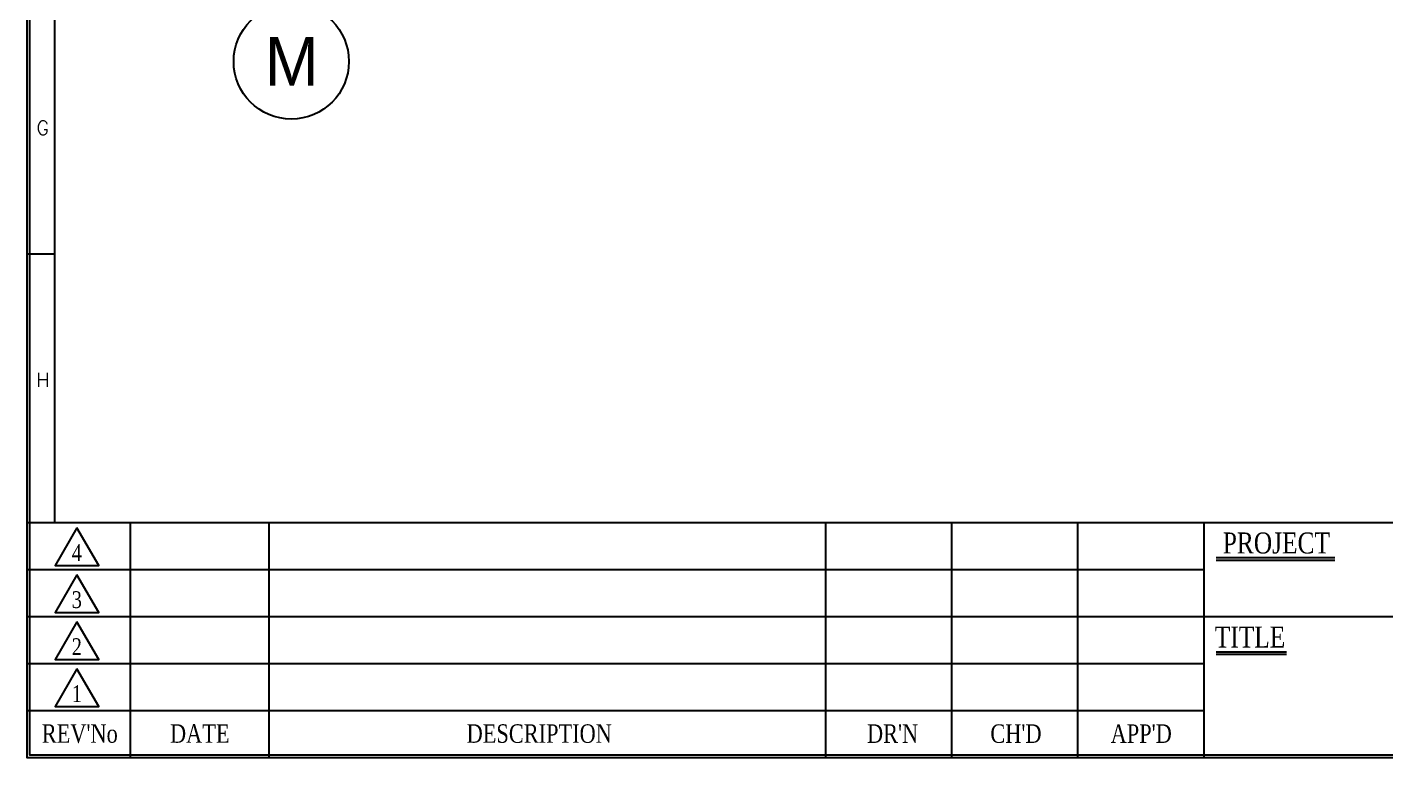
# Model space of a CAD drawing. Header units: millimetres. Extents: x 46 to 886, y 51 to 632.
# Drawn here: x 479.1 to 639.2, y 352.5 to 438.7 of the extents above; entities that cross this region are included whole.
import ezdxf
from ezdxf.enums import TextEntityAlignment as Align

# ---------------------------------------------------------------- set-up
doc = ezdxf.new("R2010")
doc.units = ezdxf.units.MM
for name, color, linetype in [('10', 1, 'Continuous'), ('20', 2, 'Continuous'), ('30', 3, 'Continuous'), ('40', 4, 'Continuous'), ('70', 7, 'Continuous'), ('ASHADE', 7, 'Continuous')]:
    doc.layers.add(name, color=color, linetype=linetype)
doc.styles.add('ghs', font='NGULIM.TTF')
doc.styles.add('SIMPLEX', font='SIMPLEX')
doc.styles.add('SS', font='batang.ttc', dxfattribs={"width": 0.8})

msp = doc.modelspace()

# ---------------------------------------------------------------- linework, layer by layer
at = {"layer": '10', "color": 7}
for p, q in [((619.234, 375.843), (633.201, 375.843)), ((619.234, 364.755), (627.487, 364.755))]:
    msp.add_line(p, q, dxfattribs=at)
for points in [[(485.014, 379.669), (482.442, 375.214), (487.586, 375.214)], [(485.014, 374.125), (482.442, 369.67), (487.586, 369.67)], [(485.014, 368.581), (482.442, 364.126), (487.586, 364.126)], [(485.014, 363.037), (482.442, 358.582), (487.586, 358.582)]]:
    msp.add_lwpolyline(points, close=True, dxfattribs=at)
at = {"layer": '20', "color": 7}
msp.add_line((482.417, 380.266), (482.417, 616.579), dxfattribs=at)
at = {"layer": '30', "color": 7}
msp.add_line((479.15, 411.946), (482.417, 411.946), dxfattribs=at)
at = {"layer": '40', "color": 7}
for p, q in [((491.293, 380.266), (491.293, 352.546)), ((507.628, 380.266), (507.628, 352.546)), ((573.2, 380.266), (573.2, 352.546)), ((588.05, 380.266), (588.05, 352.546)), ((602.9, 380.266), (602.9, 352.546)), ((617.75, 380.266), (617.75, 352.546)), ((617.75, 374.722), (479.15, 374.722)), ((617.75, 369.178), (479.15, 369.178)), ((706.85, 369.178), (617.75, 369.178)), ((617.75, 363.634), (479.15, 363.634)), ((617.75, 358.09), (479.15, 358.09))]:
    msp.add_line(p, q, dxfattribs=at)
at = {"layer": '70', "color": 7}
for p, q in [((479.15, 380.266), (855.35, 380.266)), ((619.234, 376.14), (633.201, 376.14)), ((619.234, 365.052), (627.487, 365.052))]:
    msp.add_line(p, q, dxfattribs=at)
for points in [[(855.35, 352.546), (479.15, 352.546), (479.15, 619.846), (855.35, 619.846)], [(855.053, 352.843), (479.447, 352.843), (479.447, 619.549), (855.053, 619.549)]]:
    msp.add_lwpolyline(points, close=True, dxfattribs=at)
at = {"layer": 'ASHADE', "ltscale": 2}
msp.add_circle((510.264, 434.607), 6.786, dxfattribs=at)

# ---------------------------------------------------------------- texts
at = {"layer": '30', "color": 7, "style": 'SIMPLEX'}
for s, p in [('G', (480.981, 426.796)), ('H', (480.981, 397.096))]:
    msp.add_text(s, height=1.683, dxfattribs=at).set_placement(p, align=Align.MIDDLE)
at = {"layer": '40', "color": 7, "style": 'SS', "width": 0.8}
for s, height, p in [('4', 1.98, (485.001, 375.747)), ('3', 1.98, (485.001, 370.203)), ('2', 1.98, (485.001, 364.659)), ('1', 1.98, (485.001, 359.115)), ("REV'No", 2.178, (485.347, 354.319)), ('DATE', 2.178, (499.482, 354.319)), ('DESCRIPTION', 2.178, (539.474, 354.319)), ("DR'N", 2.178, (581.099, 354.313)), ("CH'D", 2.178, (595.631, 354.313)), ("APP'D", 2.178, (610.39, 354.313))]:
    msp.add_text(s, height=height, dxfattribs=at).set_placement(p, align=Align.CENTER)
at = {"layer": '70', "color": 7, "style": 'SS', "width": 0.8}
for s, p in [('PROJECT', (626.311, 376.631)), ('TITLE', (623.207, 365.543))]:
    msp.add_text(s, height=2.475, dxfattribs=at).set_placement(p, align=Align.CENTER)
at = {"layer": 'ASHADE', "ltscale": 2, "style": 'ghs'}
msp.add_text('M', height=5.721, dxfattribs=at).set_placement((507.128, 431.773))

doc.saveas('drawing.dxf')
